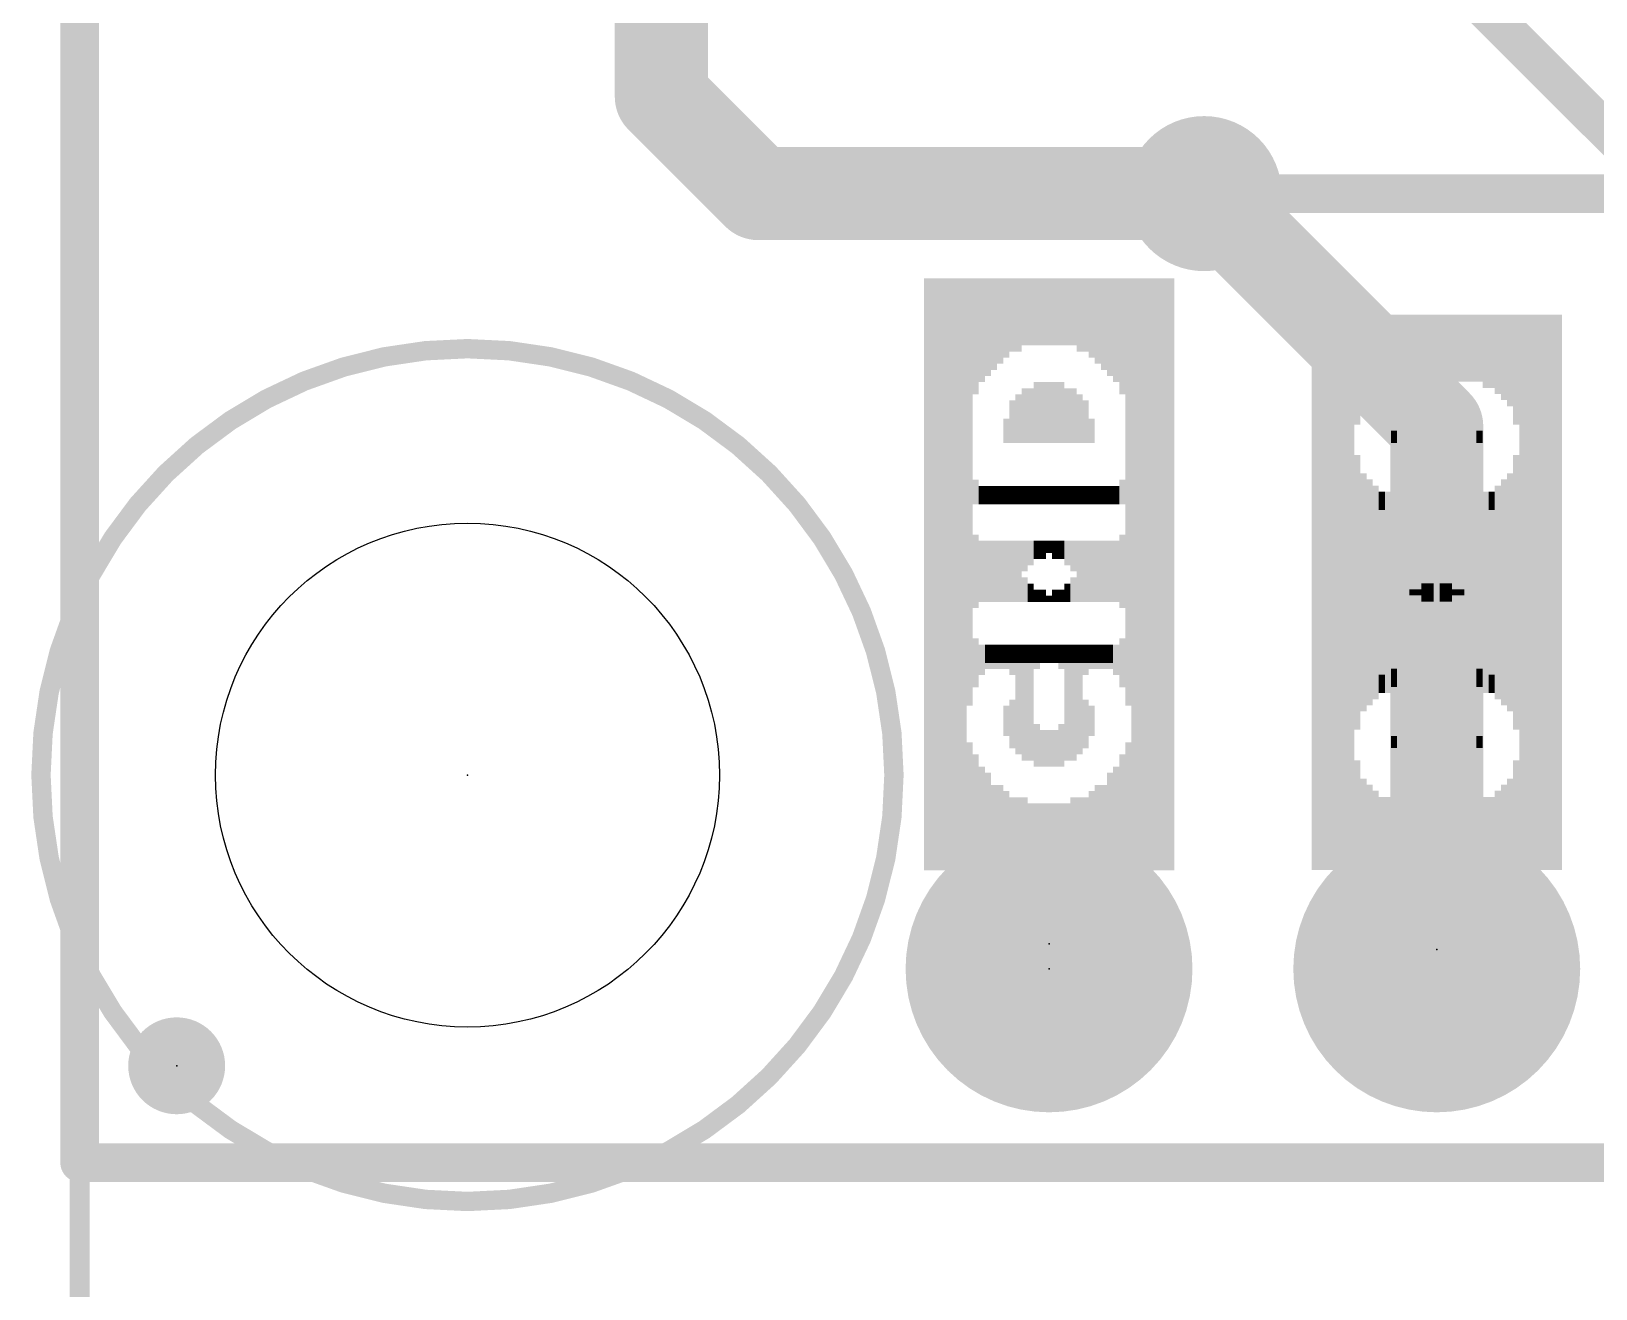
# Model space of a CAD drawing. Extents: x -33 to 53.6, y -18.3 to 32.5.
# Drawn here: x -0.32 to 9.93, y -0.83 to 7.41 of the extents above; entities that cross this region are included whole.
import ezdxf

# ---------------------------------------------------------------- set-up
doc = ezdxf.new("R2010")
doc.units = 0
for name, color, linetype in [('1', 12, 'CONTINUOUS'), ('16', 132, 'CONTINUOUS'), ('17', 110, 'CONTINUOUS'), ('18', 110, 'CONTINUOUS'), ('20', 31, 'CONTINUOUS'), ('21', 41, 'CONTINUOUS'), ('22', 40, 'CONTINUOUS'), ('23', 53, 'CONTINUOUS'), ('24', 53, 'CONTINUOUS'), ('39', 12, 'CONTINUOUS'), ('47', 253, 'CONTINUOUS'), ('51', 53, 'CONTINUOUS')]:
    doc.layers.add(name, color=color, linetype=linetype)

# ---------------------------------------------------------------- blocks, each defined once
blk = doc.blocks.new('PIE')
at = {"const_width": 0.5}
blk.add_lwpolyline([(0, -0.25, 1), (0, 0.25, 1), (0, -0.25)], format="xyb", dxfattribs=at)
blk = doc.blocks.new('RECT')
blk.add_solid([(-0.5, -0.5), (0.5, -0.5), (-0.5, 0.5), (0.5, 0.5)])
blk = doc.blocks.new('ROUNDP')
at = {"const_width": 0.5}
blk.add_lwpolyline([(0, -0.25, 1), (0, 0.25, 1), (0, -0.25)], format="xyb", dxfattribs=at)
blk = doc.blocks.new('ROUNDV')
at = {"const_width": 0.5}
blk.add_lwpolyline([(0, -0.25, 1), (0, 0.25, 1), (0, -0.25)], format="xyb", dxfattribs=at)

msp = doc.modelspace()

# ---------------------------------------------------------------- linework, layer by layer
at = {"layer": '1'}
for points, const_width in [([(0, 0), (0, 25.4)], 0.254), ([(3.81, 10.795), (3.81, 6.985)], 0.6096), ([(7.62, 9.144), (10.16, 6.604)], 0.254), ([(4.445, 6.35), (3.81, 6.985)], 0.6096), ([(7.366, 6.35), (4.445, 6.35)], 0.6096), ([(8.89, 4.826), (7.366, 6.35)], 0.6096), ([(8.89, 1.27), (8.89, 4.826)], 0.6096), ([(25.4, 0), (0, 0)], 0.254)]:
    msp.add_lwpolyline(points, dxfattribs=dict(at, const_width=const_width))
for points, const_width in [([(3.9178, 7.0928, 1), (3.7022, 6.8772)], 0.3048), ([(3.6576, 6.985, 1), (3.9624, 6.985)], 0.3048), ([(4.445, 6.5024, 1), (4.445, 6.1976)], 0.3048), ([(4.3372, 6.2422, 1), (4.5528, 6.4578)], 0.3048), ([(7.4738, 6.4578, 1), (7.2582, 6.2422)], 0.3048), ([(7.366, 6.1976, 1), (7.366, 6.5024)], 0.3048), ([(9.0424, 4.826, 1), (8.7376, 4.826)], 0.3048), ([(8.7822, 4.7182, 1), (8.9978, 4.9338)], 0.3048), ([(8.7376, 1.27, 1), (9.0424, 1.27)], 0.3048), ([(0, 0.0635, 1), (0, -0.0635)], 0.127), ([(-0.0635, 0, 1), (0.0635, 0)], 0.127)]:
    msp.add_lwpolyline(points, format="xyb", dxfattribs=dict(at, const_width=const_width))
at = {"layer": '16', "const_width": 0.254}
for points in [[(0, 0), (0, 25.4)], [(7.366, 6.35), (11.85, 6.35)], [(25.4, 0), (0, 0)]]:
    msp.add_lwpolyline(points, dxfattribs=at)
at = {"layer": '16', "const_width": 0.127}
for points in [[(7.366, 6.4135, 1), (7.366, 6.2865)], [(0, 0.0635, 1), (0, -0.0635)], [(-0.0635, 0, 1), (0.0635, 0)]]:
    msp.add_lwpolyline(points, format="xyb", dxfattribs=at)
at = {"layer": '20', "const_width": 0.2032}
for points in [[(0, 25.4), (0, 0)], [(0, 0), (25.4, 0)]]:
    msp.add_lwpolyline(points, dxfattribs=at)
at = {"layer": '20', "const_width": 0.1016}
for points in [[(0, 0.0508, 1), (0, -0.0508)], [(-0.0508, 0, 1), (0.0508, 0)]]:
    msp.add_lwpolyline(points, format="xyb", dxfattribs=at)
at = {"layer": '20'}
msp.add_circle((2.54, 2.54), 1.651, dxfattribs=at)
at = {"layer": '23'}
for p in [(2.54, 2.54), (6.35, 1.4351), (8.89, 1.397), (6.35, 1.27), (0.635, 0.635)]:
    msp.add_point(p, dxfattribs=at)
at = {"layer": '24'}
for p in [(6.35, 1.4351), (8.89, 1.397), (0.635, 0.635)]:
    msp.add_point(p, dxfattribs=at)
at = {"layer": '39', "const_width": 0.127}
msp.add_lwpolyline([(2.54, -0.254, 1), (2.54, 5.334, 1), (2.54, -0.254)], format="xyb", dxfattribs=at)
at = {"layer": '47', "const_width": 0.13}
msp.add_lwpolyline([(0, 0), (0, -7.03)], dxfattribs=at)
at = {"layer": '47', "const_width": 0.065}
msp.add_lwpolyline([(0.0325, 0, 1), (-0.0325, 0)], format="xyb", dxfattribs=at)

# ---------------------------------------------------------------- block references
at = {"layer": '1', "xscale": 0.635, "yscale": 0.635}
msp.add_blockref('PIE', (0.635, 0.635), dxfattribs=at)
at = {"layer": '16', "xscale": 0.635, "yscale": 0.635}
msp.add_blockref('PIE', (0.635, 0.635), dxfattribs=at)
at = {"layer": '17', "xscale": 1.8796, "yscale": 1.8796, "rotation": 90}
for p in [(6.35, 1.27), (6.35, 1.27), (8.89, 1.27), (8.89, 1.27)]:
    msp.add_blockref('ROUNDP', p, dxfattribs=at)
at = {"layer": '18', "xscale": 1.016, "yscale": 1.016}
msp.add_blockref('ROUNDV', (7.366, 6.35), dxfattribs=at)
msp.add_blockref('ROUNDV', (7.366, 6.35), dxfattribs=at)
at = {"layer": '21', "yscale": 0.04, "rotation": 90}
for p, xscale in [((5.55, 3.8551), 3.88), ((5.59, 3.8551), 3.88), ((5.63, 3.8551), 3.88), ((5.67, 3.8551), 3.88), ((5.71, 3.8551), 3.88), ((5.75, 3.8551), 3.88), ((5.79, 3.8551), 3.88), ((5.83, 4.3951), 2.8), ((5.87, 5.4151), 0.76), ((5.91, 5.4551), 0.68), ((5.95, 5.4751), 0.64), ((5.99, 5.4951), 0.6), ((6.03, 5.5151), 0.56), ((6.07, 5.5351), 0.52), ((6.11, 5.5551), 0.48), ((6.15, 5.5551), 0.48), ((6.19, 5.5751), 0.44), ((6.23, 5.5751), 0.44), ((6.27, 5.5751), 0.44), ((6.31, 5.5751), 0.44), ((6.35, 5.5751), 0.44), ((6.39, 5.5751), 0.44), ((6.43, 5.5751), 0.44), ((6.47, 5.5751), 0.44), ((6.51, 5.5751), 0.44), ((6.55, 5.5551), 0.48), ((6.59, 5.5551), 0.48), ((6.63, 5.5351), 0.52), ((6.67, 5.5351), 0.52), ((6.71, 5.5151), 0.56), ((6.75, 5.4951), 0.6), ((6.79, 5.4751), 0.64), ((6.83, 5.4351), 0.72), ((6.87, 5.3751), 0.84), ((6.91, 3.8551), 3.88), ((6.95, 3.8551), 3.88), ((6.99, 3.8551), 3.88), ((7.03, 3.8551), 3.88), ((7.07, 3.8551), 3.88), ((7.11, 3.8551), 3.88), ((7.15, 3.8551), 3.88), ((8.09, 3.737), 3.64), ((8.13, 3.737), 3.64), ((8.17, 3.737), 3.64), ((8.21, 3.737), 3.64), ((8.25, 3.737), 3.64), ((8.29, 3.737), 3.64), ((8.33, 3.737), 3.64), ((8.37, 5.197), 0.72), ((8.41, 5.257), 0.6), ((8.45, 5.277), 0.56), ((8.49, 5.297), 0.52), ((8.53, 5.317), 0.48), ((8.57, 5.317), 0.48), ((8.61, 5.337), 0.44), ((8.65, 5.337), 0.44), ((8.69, 5.337), 0.44), ((8.73, 5.337), 0.44), ((8.77, 5.317), 0.48), ((8.81, 5.317), 0.48), ((8.85, 5.297), 0.52), ((8.89, 5.277), 0.56), ((8.93, 5.317), 0.48), ((8.97, 5.317), 0.48), ((9.01, 5.337), 0.44), ((9.05, 5.337), 0.44), ((9.09, 5.337), 0.44), ((9.13, 5.337), 0.44), ((9.17, 5.337), 0.44), ((9.21, 5.337), 0.44), ((9.25, 5.337), 0.44), ((9.29, 5.317), 0.48), ((9.33, 5.297), 0.52), ((9.37, 5.277), 0.56), ((9.41, 5.237), 0.64), ((9.45, 3.737), 3.64), ((9.49, 3.737), 3.64), ((9.53, 3.737), 3.64), ((9.57, 3.737), 3.64), ((9.61, 3.737), 3.64), ((9.65, 3.737), 3.64), ((9.69, 3.737), 3.64), ((6.19, 4.8751), 0.32), ((6.23, 4.8951), 0.36), ((6.27, 4.9151), 0.4), ((6.31, 4.9151), 0.4), ((6.35, 4.9151), 0.4), ((6.39, 4.9151), 0.4), ((6.43, 4.9151), 0.4), ((6.47, 4.8951), 0.36), ((6.51, 4.8951), 0.36), ((6.55, 4.8751), 0.32), ((6.11, 4.8351), 0.24), ((6.15, 4.8551), 0.28), ((6.59, 4.8551), 0.28), ((6.63, 4.7951), 0.16), ((8.65, 4.737), 0.2), ((8.69, 4.737), 0.28), ((8.73, 4.697), 0.28), ((9.05, 4.717), 0.32), ((9.09, 4.737), 0.28), ((9.13, 4.737), 0.28), ((9.17, 4.737), 0.2), ((8.61, 4.757), 0.08), ((9.01, 4.417), 0.76), ((8.37, 3.737), 1.8), ((8.77, 4.397), 0.48), ((8.81, 4.377), 0.52), ((8.85, 4.377), 0.52), ((8.89, 4.357), 0.56), ((8.93, 4.357), 0.56), ((8.97, 4.337), 0.6), ((8.41, 4.377), 0.28), ((9.41, 4.177), 0.76), ((5.87, 4.3951), 0.16), ((5.91, 4.3751), 0.12), ((5.95, 4.3751), 0.12), ((5.99, 4.3751), 0.12), ((6.03, 4.3751), 0.12), ((6.07, 4.3751), 0.12), ((6.11, 4.3751), 0.12), ((6.15, 4.3751), 0.12), ((6.19, 4.3751), 0.12), ((6.23, 4.3751), 0.12), ((6.27, 4.3751), 0.12), ((6.31, 4.3751), 0.12), ((6.35, 4.3751), 0.12), ((6.39, 4.3751), 0.12), ((6.43, 4.3751), 0.12), ((6.47, 4.3751), 0.12), ((6.51, 4.3751), 0.12), ((6.55, 4.3751), 0.12), ((6.59, 4.3751), 0.12), ((6.63, 4.3751), 0.12), ((6.67, 4.3751), 0.12), ((6.71, 4.3751), 0.12), ((6.75, 4.3751), 0.12), ((6.79, 4.3751), 0.12), ((6.83, 4.3951), 0.16), ((6.87, 4.3751), 0.2), ((8.45, 4.377), 0.2), ((8.49, 4.357), 0.16), ((8.73, 4.317), 0.32), ((9.33, 4.157), 0.56), ((9.37, 4.157), 0.64), ((8.53, 4.337), 0.12), ((8.57, 4.317), 0.16), ((8.61, 4.317), 0.16), ((8.65, 4.297), 0.2), ((8.69, 4.297), 0.2), ((9.05, 4.197), 0.4), ((9.09, 4.177), 0.36), ((9.13, 4.157), 0.4), ((9.17, 4.157), 0.4), ((9.21, 4.137), 0.44), ((9.25, 4.137), 0.44), ((9.29, 4.137), 0.52), ((5.87, 3.8751), 0.48), ((6.87, 3.8751), 0.48), ((5.91, 3.8751), 0.4), ((5.95, 3.8951), 0.36), ((5.99, 3.8951), 0.36), ((6.03, 3.9151), 0.32), ((6.07, 3.9351), 0.28), ((6.11, 3.9551), 0.24), ((6.15, 3.9551), 0.24), ((6.19, 3.9751), 0.2), ((6.23, 3.9951), 0.16), ((6.27, 4.0151), 0.12), ((6.31, 4.0151), 0.12), ((6.35, 4.0351), 0.08), ((6.39, 4.0551), 0.04), ((6.79, 3.8551), 0.36), ((6.83, 3.8551), 0.44), ((8.41, 3.737), 0.6), ((8.45, 3.737), 0.6), ((6.63, 3.7951), 0.24), ((6.67, 3.8151), 0.28), ((6.71, 3.8351), 0.32), ((6.75, 3.8351), 0.32), ((8.49, 3.737), 0.52), ((8.53, 3.737), 0.52), ((8.57, 3.757), 0.48), ((8.61, 3.737), 0.44), ((8.65, 3.757), 0.4), ((8.69, 3.737), 0.36), ((8.73, 3.757), 0.32), ((6.47, 3.7351), 0.12), ((6.51, 3.7551), 0.16), ((6.55, 3.7751), 0.2), ((6.59, 3.7751), 0.2), ((8.77, 3.737), 0.28), ((8.81, 3.737), 0.28), ((8.85, 3.737), 0.2), ((8.89, 3.737), 0.2), ((8.93, 3.737), 0.12), ((8.97, 3.737), 0.12), ((6.35, 3.6951), 0.04), ((6.39, 3.7151), 0.08), ((6.43, 3.7151), 0.08), ((9.01, 3.737), 0.04), ((9.05, 3.737), 0.04), ((9.29, 3.337), 0.52), ((9.33, 3.317), 0.56), ((9.37, 3.317), 0.64), ((9.41, 3.297), 0.76), ((9.13, 3.317), 0.4), ((9.17, 3.317), 0.4), ((9.21, 3.337), 0.44), ((9.25, 3.337), 0.44), ((5.87, 3.2751), 0.32), ((5.91, 3.2951), 0.2), ((5.95, 3.3151), 0.16), ((5.99, 3.3151), 0.16), ((6.03, 3.3151), 0.16), ((6.07, 3.3151), 0.16), ((6.11, 3.2951), 0.2), ((6.15, 3.0351), 0.72), ((6.19, 3.0151), 0.76), ((6.23, 3.0151), 0.76), ((6.27, 3.3151), 0.16), ((6.31, 3.3351), 0.12), ((6.35, 3.3351), 0.12), ((6.39, 3.3351), 0.12), ((6.43, 3.3351), 0.12), ((6.47, 3.3351), 0.12), ((6.51, 3.3351), 0.12), ((6.55, 3.3351), 0.12), ((6.59, 3.3351), 0.12), ((6.63, 3.3351), 0.12), ((6.67, 3.3351), 0.12), ((6.71, 3.3351), 0.12), ((6.75, 3.3351), 0.12), ((6.79, 3.3151), 0.16), ((6.83, 3.3151), 0.24), ((6.87, 3.2751), 0.32), ((8.89, 3.197), 0.4), ((8.93, 3.237), 0.32), ((8.97, 3.257), 0.36), ((9.01, 3.277), 0.32), ((9.05, 3.297), 0.36), ((9.09, 3.297), 0.36), ((8.73, 3.217), 0.2), ((8.77, 3.197), 0.24), ((8.81, 3.217), 0.28), ((8.85, 3.197), 0.32), ((8.41, 3.097), 0.28), ((8.45, 3.097), 0.2), ((8.49, 3.117), 0.16), ((8.53, 3.137), 0.12), ((8.57, 3.157), 0.16), ((8.61, 3.177), 0.12), ((8.65, 3.197), 0.16), ((8.69, 3.197), 0.16), ((6.11, 2.8951), 0.28), ((6.47, 2.8351), 0.4), ((6.51, 2.8351), 0.4), ((6.55, 2.8551), 0.36), ((6.59, 2.8751), 0.32), ((6.63, 2.8951), 0.2), ((6.27, 2.7351), 0.28), ((8.69, 2.737), 0.28), ((9.05, 2.717), 0.32), ((9.09, 2.737), 0.28), ((9.13, 2.737), 0.28), ((6.31, 2.7151), 0.24), ((6.35, 2.7151), 0.24), ((6.39, 2.7151), 0.24), ((6.43, 2.7151), 0.24), ((8.61, 2.757), 0.08), ((8.65, 2.737), 0.2), ((8.73, 2.697), 0.28), ((9.01, 2.357), 0.88), ((9.17, 2.737), 0.2), ((5.83, 2.3351), 0.84), ((5.87, 2.2951), 0.76), ((6.87, 2.3151), 0.8), ((5.91, 2.2551), 0.68), ((6.83, 2.2751), 0.72), ((8.37, 2.277), 0.72), ((8.77, 2.277), 0.72), ((8.81, 2.277), 0.72), ((8.85, 2.277), 0.72), ((8.89, 2.277), 0.72), ((8.93, 2.277), 0.72), ((8.97, 2.277), 0.72), ((5.95, 2.2351), 0.64), ((5.99, 2.1951), 0.56), ((6.03, 2.1951), 0.56), ((6.71, 2.1951), 0.56), ((6.75, 2.2151), 0.6), ((6.79, 2.2351), 0.64), ((8.41, 2.217), 0.6), ((8.45, 2.197), 0.56), ((8.73, 2.197), 0.56), ((9.37, 2.197), 0.56), ((9.41, 2.237), 0.64), ((6.07, 2.1751), 0.52), ((6.11, 2.1551), 0.48), ((6.15, 2.1551), 0.48), ((6.19, 2.1551), 0.48), ((6.51, 2.1551), 0.48), ((6.55, 2.1551), 0.48), ((6.59, 2.1551), 0.48), ((6.63, 2.1751), 0.52), ((6.67, 2.1751), 0.52), ((8.49, 2.177), 0.52), ((8.53, 2.157), 0.48), ((8.57, 2.157), 0.48), ((8.61, 2.157), 0.48), ((8.65, 2.157), 0.48), ((8.69, 2.157), 0.48), ((9.05, 2.157), 0.48), ((9.29, 2.157), 0.48), ((9.33, 2.177), 0.52), ((6.23, 2.1351), 0.44), ((6.27, 2.1351), 0.44), ((6.31, 2.1351), 0.44), ((6.35, 2.1351), 0.44), ((6.39, 2.1351), 0.44), ((6.43, 2.1351), 0.44), ((6.47, 2.1351), 0.44), ((9.09, 2.137), 0.44), ((9.13, 2.137), 0.44), ((9.17, 2.137), 0.44), ((9.21, 2.137), 0.44), ((9.25, 2.137), 0.44)]:
    msp.add_blockref('RECT', p, dxfattribs=dict(at, xscale=xscale))
at = {"layer": '22', "yscale": 0.04, "rotation": 90}
for p, xscale in [((5.55, 3.8551), 3.88), ((5.59, 3.8551), 3.88), ((5.63, 3.8551), 3.88), ((5.67, 3.8551), 3.88), ((5.71, 3.8551), 3.88), ((5.75, 3.8551), 3.88), ((5.79, 3.8551), 3.88), ((5.83, 5.3751), 0.84), ((5.87, 5.4351), 0.72), ((5.91, 5.4751), 0.64), ((5.95, 5.4951), 0.6), ((5.99, 5.5151), 0.56), ((6.03, 5.5351), 0.52), ((6.07, 5.5351), 0.52), ((6.11, 5.5551), 0.48), ((6.15, 5.5551), 0.48), ((6.19, 5.5751), 0.44), ((6.23, 5.5751), 0.44), ((6.27, 5.5751), 0.44), ((6.31, 5.5751), 0.44), ((6.35, 5.5751), 0.44), ((6.39, 5.5751), 0.44), ((6.43, 5.5751), 0.44), ((6.47, 5.5751), 0.44), ((6.51, 5.5751), 0.44), ((6.55, 5.5551), 0.48), ((6.59, 5.5551), 0.48), ((6.63, 5.5351), 0.52), ((6.67, 5.5151), 0.56), ((6.71, 5.4951), 0.6), ((6.75, 5.4751), 0.64), ((6.79, 5.4551), 0.68), ((6.83, 5.4151), 0.76), ((6.87, 4.3951), 2.8), ((6.91, 3.8551), 3.88), ((6.95, 3.8551), 3.88), ((6.99, 3.8551), 3.88), ((7.03, 3.8551), 3.88), ((7.07, 3.8551), 3.88), ((7.11, 3.8551), 3.88), ((7.15, 3.8551), 3.88), ((8.09, 3.737), 3.64), ((8.13, 3.737), 3.64), ((8.17, 3.737), 3.64), ((8.21, 3.737), 3.64), ((8.25, 3.737), 3.64), ((8.29, 3.737), 3.64), ((8.33, 3.737), 3.64), ((8.37, 5.237), 0.64), ((8.41, 5.277), 0.56), ((8.45, 5.297), 0.52), ((8.49, 5.317), 0.48), ((8.53, 5.337), 0.44), ((8.57, 5.337), 0.44), ((8.61, 5.337), 0.44), ((8.65, 5.337), 0.44), ((8.69, 5.337), 0.44), ((8.73, 5.337), 0.44), ((8.77, 5.337), 0.44), ((8.81, 5.317), 0.48), ((8.85, 5.317), 0.48), ((8.89, 5.277), 0.56), ((8.93, 5.297), 0.52), ((8.97, 5.317), 0.48), ((9.01, 5.317), 0.48), ((9.05, 5.337), 0.44), ((9.09, 5.337), 0.44), ((9.13, 5.337), 0.44), ((9.17, 5.337), 0.44), ((9.21, 5.317), 0.48), ((9.25, 5.317), 0.48), ((9.29, 5.297), 0.52), ((9.33, 5.277), 0.56), ((9.37, 5.257), 0.6), ((9.41, 5.197), 0.72), ((9.45, 3.737), 3.64), ((9.49, 3.737), 3.64), ((9.53, 3.737), 3.64), ((9.57, 3.737), 3.64), ((9.61, 3.737), 3.64), ((9.65, 3.737), 3.64), ((9.69, 3.737), 3.64), ((6.15, 4.8751), 0.32), ((6.19, 4.8951), 0.36), ((6.23, 4.8951), 0.36), ((6.27, 4.9151), 0.4), ((6.31, 4.9151), 0.4), ((6.35, 4.9151), 0.4), ((6.39, 4.9151), 0.4), ((6.43, 4.9151), 0.4), ((6.47, 4.8951), 0.36), ((6.51, 4.8751), 0.32), ((6.11, 4.8551), 0.28), ((6.55, 4.8551), 0.28), ((6.59, 4.8351), 0.24), ((6.07, 4.7951), 0.16), ((8.61, 4.737), 0.2), ((8.65, 4.737), 0.28), ((8.69, 4.737), 0.28), ((8.73, 4.717), 0.32), ((9.05, 4.697), 0.28), ((9.09, 4.737), 0.28), ((9.13, 4.737), 0.2), ((8.77, 4.417), 0.76), ((9.17, 4.757), 0.08), ((8.81, 4.337), 0.6), ((8.85, 4.357), 0.56), ((8.89, 4.357), 0.56), ((8.93, 4.377), 0.52), ((8.97, 4.377), 0.52), ((9.01, 4.397), 0.48), ((9.41, 3.737), 1.8), ((8.37, 4.177), 0.76), ((9.37, 4.377), 0.28), ((5.83, 4.3751), 0.2), ((5.87, 4.3951), 0.16), ((5.91, 4.3751), 0.12), ((5.95, 4.3751), 0.12), ((5.99, 4.3751), 0.12), ((6.03, 4.3751), 0.12), ((6.07, 4.3751), 0.12), ((6.11, 4.3751), 0.12), ((6.15, 4.3751), 0.12), ((6.19, 4.3751), 0.12), ((6.23, 4.3751), 0.12), ((6.27, 4.3751), 0.12), ((6.31, 4.3751), 0.12), ((6.35, 4.3751), 0.12), ((6.39, 4.3751), 0.12), ((6.43, 4.3751), 0.12), ((6.47, 4.3751), 0.12), ((6.51, 4.3751), 0.12), ((6.55, 4.3751), 0.12), ((6.59, 4.3751), 0.12), ((6.63, 4.3751), 0.12), ((6.67, 4.3751), 0.12), ((6.71, 4.3751), 0.12), ((6.75, 4.3751), 0.12), ((6.79, 4.3751), 0.12), ((6.83, 4.3951), 0.16), ((8.41, 4.157), 0.64), ((8.45, 4.157), 0.56), ((9.05, 4.317), 0.32), ((9.29, 4.357), 0.16), ((9.33, 4.377), 0.2), ((8.49, 4.137), 0.52), ((8.53, 4.137), 0.44), ((8.57, 4.137), 0.44), ((8.61, 4.157), 0.4), ((8.65, 4.157), 0.4), ((8.69, 4.177), 0.36), ((8.73, 4.197), 0.4), ((9.09, 4.297), 0.2), ((9.13, 4.297), 0.2), ((9.17, 4.317), 0.16), ((9.21, 4.317), 0.16), ((9.25, 4.337), 0.12), ((5.83, 3.8751), 0.48), ((6.83, 3.8751), 0.48), ((5.87, 3.8551), 0.44), ((5.91, 3.8551), 0.36), ((6.31, 4.0551), 0.04), ((6.35, 4.0351), 0.08), ((6.39, 4.0151), 0.12), ((6.43, 4.0151), 0.12), ((6.47, 3.9951), 0.16), ((6.51, 3.9751), 0.2), ((6.55, 3.9551), 0.24), ((6.59, 3.9551), 0.24), ((6.63, 3.9351), 0.28), ((6.67, 3.9151), 0.32), ((6.71, 3.8951), 0.36), ((6.75, 3.8951), 0.36), ((6.79, 3.8751), 0.4), ((9.33, 3.737), 0.6), ((9.37, 3.737), 0.6), ((5.95, 3.8351), 0.32), ((5.99, 3.8351), 0.32), ((6.03, 3.8151), 0.28), ((6.07, 3.7951), 0.24), ((9.05, 3.757), 0.32), ((9.09, 3.737), 0.36), ((9.13, 3.757), 0.4), ((9.17, 3.737), 0.44), ((9.21, 3.757), 0.48), ((9.25, 3.737), 0.52), ((9.29, 3.737), 0.52), ((6.11, 3.7751), 0.2), ((6.15, 3.7751), 0.2), ((6.19, 3.7551), 0.16), ((6.23, 3.7351), 0.12), ((8.81, 3.737), 0.12), ((8.85, 3.737), 0.12), ((8.89, 3.737), 0.2), ((8.93, 3.737), 0.2), ((8.97, 3.737), 0.28), ((9.01, 3.737), 0.28), ((6.27, 3.7151), 0.08), ((6.31, 3.7151), 0.08), ((6.35, 3.6951), 0.04), ((8.73, 3.737), 0.04), ((8.77, 3.737), 0.04), ((8.37, 3.297), 0.76), ((8.41, 3.317), 0.64), ((8.45, 3.317), 0.56), ((8.49, 3.337), 0.52), ((8.53, 3.337), 0.44), ((8.57, 3.337), 0.44), ((8.61, 3.317), 0.4), ((8.65, 3.317), 0.4), ((5.83, 3.2751), 0.32), ((5.87, 3.3151), 0.24), ((5.91, 3.3151), 0.16), ((5.95, 3.3351), 0.12), ((5.99, 3.3351), 0.12), ((6.03, 3.3351), 0.12), ((6.07, 3.3351), 0.12), ((6.11, 3.3351), 0.12), ((6.15, 3.3351), 0.12), ((6.19, 3.3351), 0.12), ((6.23, 3.3351), 0.12), ((6.27, 3.3351), 0.12), ((6.31, 3.3351), 0.12), ((6.35, 3.3351), 0.12), ((6.39, 3.3351), 0.12), ((6.43, 3.3151), 0.16), ((6.47, 3.0151), 0.76), ((6.51, 3.0151), 0.76), ((6.55, 3.0351), 0.72), ((6.59, 3.2951), 0.2), ((6.63, 3.3151), 0.16), ((6.67, 3.3151), 0.16), ((6.71, 3.3151), 0.16), ((6.75, 3.3151), 0.16), ((6.79, 3.2951), 0.2), ((6.83, 3.2751), 0.32), ((8.69, 3.297), 0.36), ((8.73, 3.297), 0.36), ((8.77, 3.277), 0.32), ((8.81, 3.257), 0.36), ((8.85, 3.237), 0.32), ((8.89, 3.197), 0.4), ((8.93, 3.197), 0.32), ((8.97, 3.217), 0.28), ((9.01, 3.197), 0.24), ((9.05, 3.217), 0.2), ((9.09, 3.197), 0.16), ((9.13, 3.197), 0.16), ((9.17, 3.177), 0.12), ((9.21, 3.157), 0.16), ((9.25, 3.137), 0.12), ((9.29, 3.117), 0.16), ((9.33, 3.097), 0.2), ((9.37, 3.097), 0.28), ((6.07, 2.8951), 0.2), ((6.11, 2.8751), 0.32), ((6.15, 2.8551), 0.36), ((6.19, 2.8351), 0.4), ((6.23, 2.8351), 0.4), ((6.59, 2.8951), 0.28), ((6.43, 2.7351), 0.28), ((8.65, 2.737), 0.28), ((8.69, 2.737), 0.28), ((8.73, 2.717), 0.32), ((9.09, 2.737), 0.28), ((6.27, 2.7151), 0.24), ((6.31, 2.7151), 0.24), ((6.35, 2.7151), 0.24), ((6.39, 2.7151), 0.24), ((8.61, 2.737), 0.2), ((8.77, 2.357), 0.88), ((9.05, 2.697), 0.28), ((9.13, 2.737), 0.2), ((9.17, 2.757), 0.08), ((5.83, 2.3151), 0.8), ((6.83, 2.2951), 0.76), ((6.87, 2.3351), 0.84), ((5.87, 2.2751), 0.72), ((6.79, 2.2551), 0.68), ((8.81, 2.277), 0.72), ((8.85, 2.277), 0.72), ((8.89, 2.277), 0.72), ((8.93, 2.277), 0.72), ((8.97, 2.277), 0.72), ((9.01, 2.277), 0.72), ((9.41, 2.277), 0.72), ((5.91, 2.2351), 0.64), ((5.95, 2.2151), 0.6), ((5.99, 2.1951), 0.56), ((6.67, 2.1951), 0.56), ((6.71, 2.1951), 0.56), ((6.75, 2.2351), 0.64), ((8.37, 2.237), 0.64), ((8.41, 2.197), 0.56), ((9.05, 2.197), 0.56), ((9.33, 2.197), 0.56), ((9.37, 2.217), 0.6), ((6.03, 2.1751), 0.52), ((6.07, 2.1751), 0.52), ((6.11, 2.1551), 0.48), ((6.15, 2.1551), 0.48), ((6.19, 2.1551), 0.48), ((6.51, 2.1551), 0.48), ((6.55, 2.1551), 0.48), ((6.59, 2.1551), 0.48), ((6.63, 2.1751), 0.52), ((8.45, 2.177), 0.52), ((8.49, 2.157), 0.48), ((8.73, 2.157), 0.48), ((9.09, 2.157), 0.48), ((9.13, 2.157), 0.48), ((9.17, 2.157), 0.48), ((9.21, 2.157), 0.48), ((9.25, 2.157), 0.48), ((9.29, 2.177), 0.52), ((6.23, 2.1351), 0.44), ((6.27, 2.1351), 0.44), ((6.31, 2.1351), 0.44), ((6.35, 2.1351), 0.44), ((6.39, 2.1351), 0.44), ((6.43, 2.1351), 0.44), ((6.47, 2.1351), 0.44), ((8.53, 2.137), 0.44), ((8.57, 2.137), 0.44), ((8.61, 2.137), 0.44), ((8.65, 2.137), 0.44), ((8.69, 2.137), 0.44)]:
    msp.add_blockref('RECT', p, dxfattribs=dict(at, xscale=xscale))
at = {"layer": '51', "xscale": 0.508, "yscale": 0.508}
for p in [(6.35, 1.27), (8.89, 1.27)]:
    msp.add_blockref('RECT', p, dxfattribs=at)

doc.saveas('drawing.dxf')
